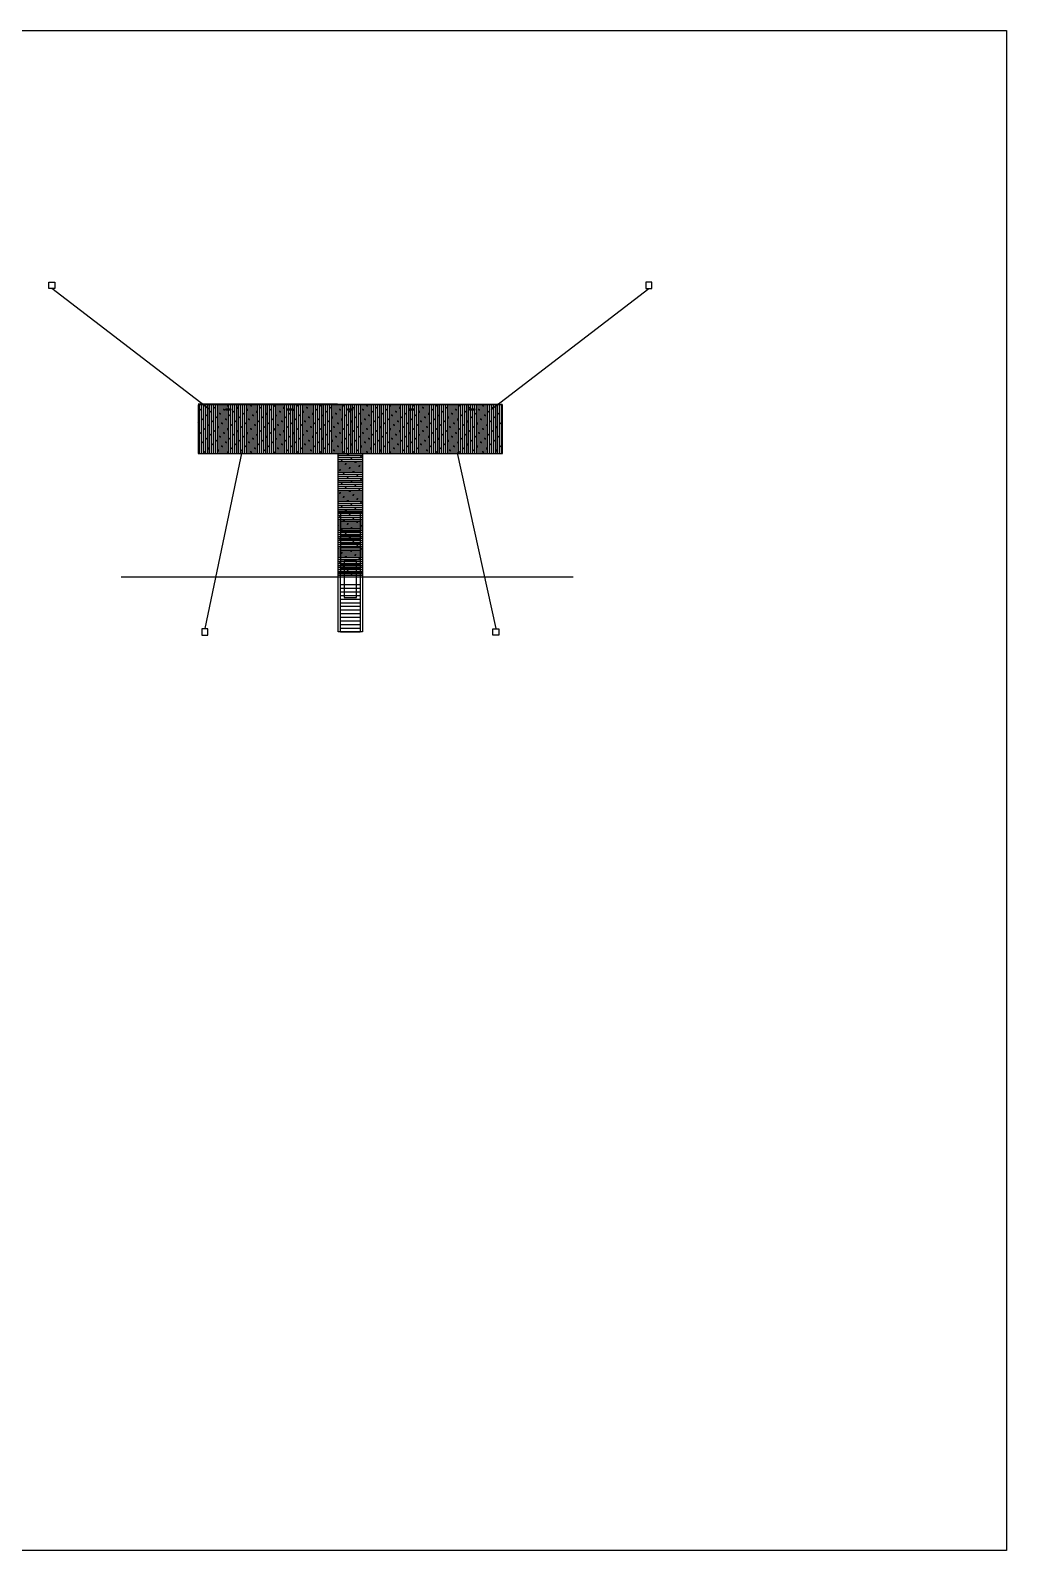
# Model space of a CAD drawing. Header units: millimetres. Extents: x 20612 to 343412, y -116527 to 156976.
# Drawn here: x 263241 to 343412, y -116527 to 8388 of the extents above; entities that cross this region are included whole.
import ezdxf

# ---------------------------------------------------------------- set-up
doc = ezdxf.new("R2010")
doc.units = ezdxf.units.MM
doc.header["$LTSCALE"] = 1000
doc.layers.add('00标注文字', color=2, linetype='Continuous', lineweight=15)
doc.layers.add('L-Water', color=150, linetype='Continuous')
doc.layers.add('W-WOOD_FLOOR木地板', color=30, linetype='Continuous')

# ---------------------------------------------------------------- blocks, each defined once
blk = doc.blocks.new('游艇码头系船柱')
at = {"layer": '00标注文字', "color": 2}
for p, q in [((0.04, 0.1), (0.05, 0.1)), ((0.04, 0.05), (0.05, 0.05)), ((0.05, 0.1), (0.05, 0.05)), ((0.05, 0.09), (0.1, 0.09)), ((0.05, 0.05), (0.1, 0.05)), ((0.15, 0.11), (0.19, 0.11)), ((0.15, 0.04), (0.19, 0.04)), ((0.43, 0.09), (0.18, 0.09)), ((0.43, 0.05), (0.18, 0.05)), ((0.46, 0.11), (0.42, 0.11)), ((0.46, 0.04), (0.42, 0.04)), ((0.57, 0.09), (0.51, 0.09)), ((0.57, 0.05), (0.51, 0.05)), ((0.57, 0.1), (0.57, 0.1)), ((0.57, 0.1), (0.57, 0.05)), ((0.57, 0.05), (0.57, 0.05))]:
    blk.add_line(p, q, dxfattribs=at)
blk.add_lwpolyline([(0, 0.15), (0.61, 0.15), (0.61, 0), (0, 0)], close=True, dxfattribs=at)
for centre in [(0.13, 0.07), (0.48, 0.07)]:
    blk.add_circle(centre, 0.04, dxfattribs=at)
at = {"layer": '00标注文字', "color": 8}
for centre in [(0.13, 0.07), (0.48, 0.07)]:
    blk.add_circle(centre, 0.035, dxfattribs=at)
at = {"layer": '00标注文字', "color": 2}
for centre, radius, start, end in [((0.05, 0.07), 0.0256, 102.6804, 257.3196), ((0.15, 0.07), 0.035, 325.1501, 34.8499), ((0.19, 0.07), 0.035, 34.8499, 90), ((0.19, 0.07), 0.035, 270, 325.1501), ((0.42, 0.07), 0.035, 90, 145.1501), ((0.42, 0.07), 0.035, 214.8499, 270), ((0.46, 0.07), 0.035, 145.1501, 214.8499), ((0.56, 0.07), 0.0256, 282.6804, 77.3196)]:
    blk.add_arc(centre, radius, start, end, dxfattribs=at)
blk = doc.blocks.new('*U301')
at = {"layer": '00标注文字', "xscale": -693.1336901761795, "yscale": 693.1336901761795, "zscale": 693.1336901761795}
blk.add_blockref('游艇码头系船柱', (211, -52), dxfattribs=at)
blk = doc.blocks.new('*U302')
at = {"color": 0, "linetype": 'ByBlock', "lineweight": -2, "transparency": 16777216}
for p in [(0, 0), (5000, 0), (10000, 0), (15000, 0), (20000, 0)]:
    blk.add_blockref('*U301', p, dxfattribs=at)
blk = doc.blocks.new('*U299')
blk.add_line((-800, 0), (800, 0))
blk = doc.blocks.new('*U300')
at = {"color": 0, "linetype": 'ByBlock', "lineweight": -2, "transparency": 16777216}
for p in [(0, 4200), (0, 3900), (0, 3600), (0, 3300), (0, 3000), (0, 2700), (0, 2400), (0, 2100), (0, 1800), (0, 1500), (0, 1200), (0, 900), (0, 600), (0, 300), (0, 0)]:
    blk.add_blockref('*U299', p, dxfattribs=at)
blk = doc.blocks.new('*U296')
blk.add_line((-800, 0), (800, 0))
blk = doc.blocks.new('*U298')
at = {"color": 0, "linetype": 'ByBlock', "lineweight": -2, "transparency": 16777216}
for p in [(0, 3900), (0, 3600), (0, 3300), (0, 3000), (0, 2700), (0, 2400), (0, 2100), (0, 1800), (0, 1500), (0, 1200), (0, 900), (0, 600), (0, 300), (0, 0)]:
    blk.add_blockref('*U296', p, dxfattribs=at)

msp = doc.modelspace()

# ---------------------------------------------------------------- hatches: boundary and pattern name
at = {"layer": 'W-WOOD_FLOOR木地板'}
h = msp.add_hatch(dxfattribs=at)
h.set_pattern_fill('DOLMIT', color=256, scale=200, angle=90)
h.set_pattern_definition([(90, (-136216.93, -103991.76), (-158.74841, 1e-14), []), (135, (-136216.93, -103991.76), (-317.4966, -317.4966), [224.50425, -449.008])])
h.paths.add_polyline_path([(277015.6, -26369.8), (302015.6, -26369.8), (302015.6, -22369.8), (277015.6, -22369.8)])
h = msp.add_hatch(dxfattribs=at)
h.set_pattern_fill('DOLMIT', color=256, scale=200)
h.set_pattern_definition([(0, (-136216.93, -103991.76), (0, 158.74841), []), (45, (-136216.93, -103991.76), (-317.4966, 317.4966), [224.50425, -449.008])])
h.paths.add_polyline_path([(288515.6, -26369.8), (290515.6, -26369.8), (290515.6, -36369.8), (288515.6, -36369.8)])

# ---------------------------------------------------------------- linework, layer by layer
for p, q in [((277951.5, -22754.1), (264999.8, -12812.8)), ((301085.7, -22754.1), (314031.4, -12812.8)), ((280617.6, -26111.6), (277560.1, -40758.4)), ((298267.2, -26206.5), (301471.1, -40758.4)), ((288715.6, -31219.3), (288715.6, -36127.6)), ((290315.6, -31219.3), (290315.6, -36127.6)), ((290315.6, -36127.6), (290315.6, -41035.8))]:
    msp.add_line(p, q)
for points in [[(56871.2, 8388), (343411.7, 8388), (343411.7, -116527.4), (56871.2, -116527.4)], [(265249.8, -12812.8), (264749.8, -12812.8), (264749.8, -12312.8), (265249.8, -12312.8)], [(313781.4, -12812.8), (314281.4, -12812.8), (314281.4, -12312.8), (313781.4, -12312.8)], [(288515.6, -31219.3), (290515.6, -31219.3), (290515.6, -36127.6), (288515.6, -36127.6)], [(288515.6, -36127.6), (290515.6, -36127.6), (290515.6, -41035.8), (288515.6, -41035.8)], [(288715.6, -36127.6), (290315.6, -36127.6), (290315.6, -41035.8), (288715.6, -41035.8)], [(289015.6, -38207.3), (290015.6, -38207.3), (290015.6, -35207.3), (289015.6, -35207.3)], [(277817.9, -40794.2), (277317.9, -40794.2), (277317.9, -41294.2), (277817.9, -41294.2)], [(301213.2, -40794.2), (301713.2, -40794.2), (301713.2, -41294.2), (301213.2, -41294.2)]]:
    msp.add_lwpolyline(points, close=True)
at = {"color": 4, "const_width": 50}
msp.add_lwpolyline([(276993.6, -22273.4), (302005.2, -22270.4)], dxfattribs=at)
at = {"layer": 'L-Water'}
msp.add_line((270698.5, -36526.1), (307821.5, -36526.1), dxfattribs=at)
at = {"layer": 'W-WOOD_FLOOR木地板'}
for points in [[(277015.6, -26369.8), (302015.6, -26369.8), (302015.6, -22369.8), (277015.6, -22369.8)], [(288515.6, -26369.8), (290515.6, -26369.8), (290515.6, -36369.8), (288515.6, -36369.8)]]:
    msp.add_lwpolyline(points, close=True, dxfattribs=at)

# ---------------------------------------------------------------- block references
for name, p in [('*U302', (279515.6, -22755.2)), ('*U300', (289515.6, -36127.6)), ('*U298', (289515.6, -41035.8))]:
    msp.add_blockref(name, p)

doc.saveas('drawing.dxf')
